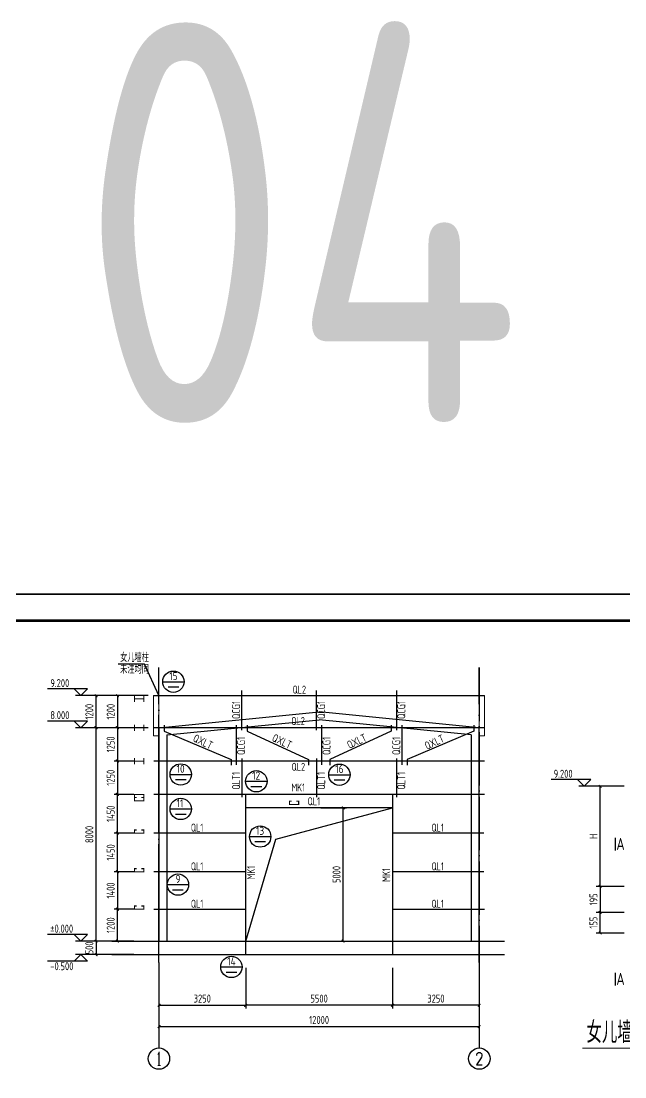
# Model space of a CAD drawing. Header units: millimetres. Extents: x 865974 to 875117, y 41124 to 44891.
# Drawn here: x 869097.7 to 869323.8, y 41536.7 to 41932.3 of the extents above; entities that cross this region are included whole.
import ezdxf
from ezdxf.enums import TextEntityAlignment as Align

# ---------------------------------------------------------------- set-up
doc = ezdxf.new("R2010")
doc.units = ezdxf.units.MM
doc.header["$LTSCALE"] = 1000
doc.header["$MEASUREMENT"] = 0
doc.linetypes.add('DOTE', pattern=[2.42, 2, -0.2, 0.02, -0.2])
for name, color, linetype in [('10', 7, 'Continuous'), ('1307', 7, 'Continuous'), ('1530', 253, 'Continuous'), ('1534', 7, 'Continuous'), ('AXIS', 3, 'Continuous'), ('AXIS_TEXT', 7, 'Continuous'), ('D2', 6, 'Continuous'), ('DIM', 7, 'Continuous'), ('DOTE', 1, 'DOTE'), ('M_Prof', 2, 'Continuous'), ('文字', 7, 'Continuous'), ('标注', 7, 'Continuous'), ('梁', 4, 'Continuous'), ('梁集中标注', 2, 'Continuous'), ('檩条', 34, 'Continuous'), ('索引符号标注', 253, 'Continuous')]:
    doc.layers.add(name, color=color, linetype=linetype)
doc.layers.add('零部件', color=3, linetype='Continuous', lineweight=5)
doc.styles.add('_TCH_AXIS', font='COMPLEX', dxfattribs={"bigfont": 'GBCBIG'})
doc.styles.add('COMPLEX', font='COMPLEX')
doc.styles.add('GBHZ', font='gbenor.shx', dxfattribs={"width": 0.9, "bigfont": 'gbcbig.shx'})
doc.dimstyles.new('Y100', dxfattribs={"dimscale": 0, "dimtxt": 3, "dimasz": 0.01, "dimexe": 1.2, "dimexo": 2, "dimgap": 1, "dimtad": 1, "dimdec": 0, "dimlfac": 100, "dimzin": 0, "dimdsep": 46, "dimtxsty": 'GBHZ', "dimblk": 'DX', "dimcen": 0.09, "dimdle": 1, "dimclrd": 7, "dimclre": 7, "dimclrt": 7, "dimadec": 0, "dimazin": 0, "dimtfac": 1, "dimtdec": 0, "dimtix": 1, "dimtmove": 2, "dimatfit": 3, "dimldrblk": 'DX', "dimfxl": 0, "dimtolj": 1, "dimtzin": 0, "dimarcsym": 0})
doc.dimstyles.new('Y20', dxfattribs={"dimscale": 0, "dimtxt": 3, "dimasz": 0.01, "dimexe": 1.5, "dimexo": 0.03, "dimgap": 1, "dimtad": 1, "dimdec": 0, "dimlfac": 20, "dimzin": 0, "dimdsep": 46, "dimtxsty": 'GBHZ', "dimblk1": 'DX', "dimblk2": 'DX', "dimsah": 1, "dimcen": 0.09, "dimdle": 1, "dimadec": 0, "dimazin": 0, "dimtfac": 1, "dimtdec": 0, "dimtix": 1, "dimtmove": 2, "dimatfit": 3, "dimldrblk": 'DX', "dimfxl": 0, "dimtolj": 1, "dimtzin": 0, "dimarcsym": 0})

# ---------------------------------------------------------------- blocks, each defined once
blk = doc.blocks.new('_AXISO')
blk.add_circle((0, 0), 0.5)
at = {"layer": 'AXIS_TEXT', "style": 'COMPLEX', "width": 1.041667}
blk.add_attdef('A', text='', height=0.56, dxfattribs=at).set_placement((-0.25, -0.28), (0.25, -0.28), align=Align.FIT)
blk = doc.blocks.new('DX')
at = {"color": 0, "linetype": 'ByBlock', "const_width": 40}
blk.add_lwpolyline([(-54, -51), (46, 49)], dxfattribs=at)
blk = doc.blocks.new('*D293')
at = {"layer": 'Defpoints', "color": 0, "transparency": 16777216}
for p in [(869149.32, 41579.56), (869269.32, 41579.56), (869269.32, 41555.56)]:
    blk.add_point(p, dxfattribs=at)
at = {"layer": '标注', "color": 7, "lineweight": -2, "transparency": 16777216}
for p, q in [((869149.32, 41577.56), (869149.32, 41554.36)), ((869269.32, 41577.56), (869269.32, 41554.36)), ((869149.33, 41555.56), (869269.31, 41555.56))]:
    blk.add_line(p, q, dxfattribs=at)
at = {"layer": '标注', "color": 7, "lineweight": -2, "transparency": 16777216, "xscale": 0.01, "yscale": 0.01, "zscale": 0.01, "rotation": 180}
blk.add_blockref('DX', (869149.32, 41555.56), dxfattribs=at)
at = {"layer": '标注', "color": 7, "lineweight": -2, "transparency": 16777216, "xscale": 0.01, "yscale": 0.01, "zscale": 0.01}
blk.add_blockref('DX', (869269.32, 41555.56), dxfattribs=at)
at = {"layer": '标注', "color": 7, "transparency": 16777216, "insert": (869209.32, 41558.06), "char_height": 3, "attachment_point": 5, "style": 'GBHZ'}
blk.add_mtext('\\A1;12000', dxfattribs=at)
blk = doc.blocks.new('*D294')
at = {"layer": 'Defpoints', "color": 0, "transparency": 16777216}
for p in [(869149.32, 41579.56), (869181.82, 41579.56), (869181.82, 41563.56)]:
    blk.add_point(p, dxfattribs=at)
at = {"layer": '标注', "color": 7, "lineweight": -2, "transparency": 16777216}
for p, q in [((869149.32, 41577.56), (869149.32, 41562.36)), ((869181.82, 41577.56), (869181.82, 41562.36)), ((869149.33, 41563.56), (869181.81, 41563.56))]:
    blk.add_line(p, q, dxfattribs=at)
at = {"layer": '标注', "color": 7, "lineweight": -2, "transparency": 16777216, "xscale": 0.01, "yscale": 0.01, "zscale": 0.01, "rotation": 180}
blk.add_blockref('DX', (869149.32, 41563.56), dxfattribs=at)
at = {"layer": '标注', "color": 7, "lineweight": -2, "transparency": 16777216, "xscale": 0.01, "yscale": 0.01, "zscale": 0.01}
blk.add_blockref('DX', (869181.82, 41563.56), dxfattribs=at)
at = {"layer": '标注', "color": 7, "transparency": 16777216, "insert": (869165.57, 41566.06), "char_height": 3, "attachment_point": 5, "style": 'GBHZ'}
blk.add_mtext('\\A1;3250', dxfattribs=at)
blk = doc.blocks.new('*D295')
at = {"layer": 'Defpoints', "color": 0, "transparency": 16777216}
for p in [(869236.82, 41579.56), (869269.32, 41579.56), (869236.82, 41563.56)]:
    blk.add_point(p, dxfattribs=at)
at = {"layer": '标注', "color": 7, "lineweight": -2, "transparency": 16777216}
for p, q in [((869236.82, 41577.56), (869236.82, 41562.36)), ((869269.32, 41577.56), (869269.32, 41562.36)), ((869269.31, 41563.56), (869236.83, 41563.56))]:
    blk.add_line(p, q, dxfattribs=at)
at = {"layer": '标注', "color": 7, "lineweight": -2, "transparency": 16777216, "xscale": 0.01, "yscale": 0.01, "zscale": 0.01, "rotation": 180}
blk.add_blockref('DX', (869236.82, 41563.56), dxfattribs=at)
at = {"layer": '标注', "color": 7, "lineweight": -2, "transparency": 16777216, "xscale": 0.01, "yscale": 0.01, "zscale": 0.01}
blk.add_blockref('DX', (869269.32, 41563.56), dxfattribs=at)
at = {"layer": '标注', "color": 7, "transparency": 16777216, "insert": (869253.07, 41566.06), "char_height": 3, "attachment_point": 5, "style": 'GBHZ'}
blk.add_mtext('\\A1;3250', dxfattribs=at)
blk = doc.blocks.new('*D344')
at = {"layer": 'Defpoints', "color": 0, "transparency": 16777216}
for p in [(869125.76, 41667.56), (869147.3, 41667.56), (869141.96, 41587.56)]:
    blk.add_point(p, dxfattribs=at)
at = {"layer": 'DIM', "color": 7, "lineweight": -2, "transparency": 16777216}
for p, q in [((869145.3, 41667.56), (869124.56, 41667.56)), ((869125.76, 41587.57), (869125.76, 41667.55)), ((869139.96, 41587.56), (869124.56, 41587.56))]:
    blk.add_line(p, q, dxfattribs=at)
at = {"layer": 'DIM', "color": 7, "lineweight": -2, "transparency": 16777216, "xscale": 0.01, "yscale": 0.01, "zscale": 0.01}
for p, rotation in [((869125.76, 41667.56), 90), ((869125.76, 41587.56), 270)]:
    blk.add_blockref('DX', p, dxfattribs=dict(at, rotation=rotation))
at = {"layer": 'DIM', "color": 7, "transparency": 16777216, "insert": (869123.26, 41627.56), "char_height": 3, "attachment_point": 5, "rotation": 90, "style": 'GBHZ'}
blk.add_mtext('\\A1;8000', dxfattribs=at)
blk = doc.blocks.new('*D345')
at = {"layer": 'Defpoints', "color": 0, "transparency": 16777216}
for p in [(869125.76, 41679.56), (869147.3, 41679.56), (869147.3, 41667.56)]:
    blk.add_point(p, dxfattribs=at)
at = {"layer": 'DIM', "color": 7, "lineweight": -2, "transparency": 16777216}
for p, q in [((869145.3, 41679.56), (869124.56, 41679.56)), ((869125.76, 41667.57), (869125.76, 41679.55)), ((869145.3, 41667.56), (869124.56, 41667.56))]:
    blk.add_line(p, q, dxfattribs=at)
at = {"layer": 'DIM', "color": 7, "lineweight": -2, "transparency": 16777216, "xscale": 0.01, "yscale": 0.01, "zscale": 0.01}
for p, rotation in [((869125.76, 41679.56), 90), ((869125.76, 41667.56), 270)]:
    blk.add_blockref('DX', p, dxfattribs=dict(at, rotation=rotation))
at = {"layer": 'DIM', "color": 7, "transparency": 16777216, "insert": (869123.26, 41673.56), "char_height": 3, "attachment_point": 5, "rotation": 90, "style": 'GBHZ'}
blk.add_mtext('\\A1;1200', dxfattribs=at)
blk = doc.blocks.new('*D346')
at = {"layer": 'Defpoints', "color": 0, "transparency": 16777216}
for p in [(869133.76, 41599.56), (869141.96, 41599.56), (869141.96, 41587.56)]:
    blk.add_point(p, dxfattribs=at)
at = {"layer": '标注', "color": 7, "lineweight": -2, "transparency": 16777216}
for p, q in [((869139.96, 41599.56), (869132.56, 41599.56)), ((869133.76, 41587.57), (869133.76, 41599.55)), ((869139.96, 41587.56), (869132.56, 41587.56))]:
    blk.add_line(p, q, dxfattribs=at)
at = {"layer": '标注', "color": 7, "lineweight": -2, "transparency": 16777216, "xscale": 0.01, "yscale": 0.01, "zscale": 0.01}
for p, rotation in [((869133.76, 41599.56), 90), ((869133.76, 41587.56), 270)]:
    blk.add_blockref('DX', p, dxfattribs=dict(at, rotation=rotation))
at = {"layer": '标注', "color": 7, "transparency": 16777216, "insert": (869131.26, 41593.56), "char_height": 3, "attachment_point": 5, "rotation": 90, "style": 'GBHZ'}
blk.add_mtext('\\A1;1200', dxfattribs=at)
blk = doc.blocks.new('*D347')
at = {"layer": 'Defpoints', "color": 0, "transparency": 16777216}
for p in [(869141.96, 41613.56), (869133.76, 41599.56), (869141.96, 41599.56)]:
    blk.add_point(p, dxfattribs=at)
at = {"layer": '标注', "color": 7, "lineweight": -2, "transparency": 16777216}
for p, q in [((869139.96, 41613.56), (869132.56, 41613.56)), ((869133.76, 41613.55), (869133.76, 41599.57)), ((869139.96, 41599.56), (869132.56, 41599.56))]:
    blk.add_line(p, q, dxfattribs=at)
at = {"layer": '标注', "color": 7, "lineweight": -2, "transparency": 16777216, "xscale": 0.01, "yscale": 0.01, "zscale": 0.01}
for p, rotation in [((869133.76, 41613.56), 90), ((869133.76, 41599.56), 270)]:
    blk.add_blockref('DX', p, dxfattribs=dict(at, rotation=rotation))
at = {"layer": '标注', "color": 7, "transparency": 16777216, "insert": (869131.26, 41606.56), "char_height": 3, "attachment_point": 5, "rotation": 90, "style": 'GBHZ'}
blk.add_mtext('\\A1;1400', dxfattribs=at)
blk = doc.blocks.new('*D348')
at = {"layer": 'Defpoints', "color": 0, "transparency": 16777216}
for p in [(869133.76, 41642.56), (869141.96, 41642.56), (869141.96, 41628.06)]:
    blk.add_point(p, dxfattribs=at)
at = {"layer": '标注', "color": 7, "lineweight": -2, "transparency": 16777216}
for p, q in [((869139.96, 41642.56), (869132.56, 41642.56)), ((869133.76, 41628.07), (869133.76, 41642.55)), ((869139.96, 41628.06), (869132.56, 41628.06))]:
    blk.add_line(p, q, dxfattribs=at)
at = {"layer": '标注', "color": 7, "lineweight": -2, "transparency": 16777216, "xscale": 0.01, "yscale": 0.01, "zscale": 0.01}
for p, rotation in [((869133.76, 41642.56), 90), ((869133.76, 41628.06), 270)]:
    blk.add_blockref('DX', p, dxfattribs=dict(at, rotation=rotation))
at = {"layer": '标注', "color": 7, "transparency": 16777216, "insert": (869131.26, 41635.31), "char_height": 3, "attachment_point": 5, "rotation": 90, "style": 'GBHZ'}
blk.add_mtext('\\A1;1450', dxfattribs=at)
blk = doc.blocks.new('*D349')
at = {"layer": 'Defpoints', "color": 0, "transparency": 16777216}
for p in [(869141.96, 41655.06), (869133.76, 41642.56), (869141.96, 41642.56)]:
    blk.add_point(p, dxfattribs=at)
at = {"layer": '标注', "color": 7, "lineweight": -2, "transparency": 16777216}
for p, q in [((869139.96, 41655.06), (869132.56, 41655.06)), ((869133.76, 41655.05), (869133.76, 41642.57)), ((869139.96, 41642.56), (869132.56, 41642.56))]:
    blk.add_line(p, q, dxfattribs=at)
at = {"layer": '标注', "color": 7, "lineweight": -2, "transparency": 16777216, "xscale": 0.01, "yscale": 0.01, "zscale": 0.01}
for p, rotation in [((869133.76, 41655.06), 90), ((869133.76, 41642.56), 270)]:
    blk.add_blockref('DX', p, dxfattribs=dict(at, rotation=rotation))
at = {"layer": '标注', "color": 7, "transparency": 16777216, "insert": (869131.26, 41648.81), "char_height": 3, "attachment_point": 5, "rotation": 90, "style": 'GBHZ'}
blk.add_mtext('\\A1;1250', dxfattribs=at)
blk = doc.blocks.new('*D350')
at = {"layer": 'Defpoints', "color": 0, "transparency": 16777216}
for p in [(869141.96, 41679.56), (869133.76, 41667.56), (869141.96, 41667.56)]:
    blk.add_point(p, dxfattribs=at)
at = {"layer": '标注', "color": 7, "lineweight": -2, "transparency": 16777216}
for p, q in [((869139.96, 41679.56), (869132.56, 41679.56)), ((869133.76, 41679.55), (869133.76, 41667.57)), ((869139.96, 41667.56), (869132.56, 41667.56))]:
    blk.add_line(p, q, dxfattribs=at)
at = {"layer": '标注', "color": 7, "lineweight": -2, "transparency": 16777216, "xscale": 0.01, "yscale": 0.01, "zscale": 0.01}
for p, rotation in [((869133.76, 41679.56), 90), ((869133.76, 41667.56), 270)]:
    blk.add_blockref('DX', p, dxfattribs=dict(at, rotation=rotation))
at = {"layer": '标注', "color": 7, "transparency": 16777216, "insert": (869131.26, 41673.56), "char_height": 3, "attachment_point": 5, "rotation": 90, "style": 'GBHZ'}
blk.add_mtext('\\A1;1200', dxfattribs=at)
blk = doc.blocks.new('*D351')
at = {"layer": 'Defpoints', "color": 0, "transparency": 16777216}
for p in [(869133.76, 41628.06), (869141.96, 41628.06), (869141.96, 41613.56)]:
    blk.add_point(p, dxfattribs=at)
at = {"layer": '标注', "color": 7, "lineweight": -2, "transparency": 16777216}
for p, q in [((869139.96, 41628.06), (869132.56, 41628.06)), ((869133.76, 41613.57), (869133.76, 41628.05)), ((869139.96, 41613.56), (869132.56, 41613.56))]:
    blk.add_line(p, q, dxfattribs=at)
at = {"layer": '标注', "color": 7, "lineweight": -2, "transparency": 16777216, "xscale": 0.01, "yscale": 0.01, "zscale": 0.01}
for p, rotation in [((869133.76, 41628.06), 90), ((869133.76, 41613.56), 270)]:
    blk.add_blockref('DX', p, dxfattribs=dict(at, rotation=rotation))
at = {"layer": '标注', "color": 7, "transparency": 16777216, "insert": (869131.26, 41620.81), "char_height": 3, "attachment_point": 5, "rotation": 90, "style": 'GBHZ'}
blk.add_mtext('\\A1;1450', dxfattribs=at)
blk = doc.blocks.new('*D352')
at = {"layer": 'Defpoints', "color": 0, "transparency": 16777216}
for p in [(869207.93, 41637.56), (869218.34, 41637.56), (869207.93, 41587.56)]:
    blk.add_point(p, dxfattribs=at)
at = {"layer": '标注', "color": 7, "lineweight": -2, "transparency": 16777216}
for p, q in [((869209.93, 41637.56), (869219.54, 41637.56)), ((869218.34, 41587.57), (869218.34, 41637.55)), ((869209.93, 41587.56), (869219.54, 41587.56))]:
    blk.add_line(p, q, dxfattribs=at)
at = {"layer": '标注', "color": 7, "lineweight": -2, "transparency": 16777216, "xscale": 0.01, "yscale": 0.01, "zscale": 0.01}
for p, rotation in [((869218.34, 41637.56), 90), ((869218.34, 41587.56), 270)]:
    blk.add_blockref('DX', p, dxfattribs=dict(at, rotation=rotation))
at = {"layer": '标注', "color": 7, "transparency": 16777216, "insert": (869215.84, 41612.56), "char_height": 3, "attachment_point": 5, "rotation": 90, "style": 'GBHZ'}
blk.add_mtext('\\A1;5000', dxfattribs=at)
blk = doc.blocks.new('*D353')
at = {"layer": 'Defpoints', "color": 0, "transparency": 16777216}
for p in [(869181.82, 41579.56), (869236.82, 41579.56), (869181.82, 41563.56)]:
    blk.add_point(p, dxfattribs=at)
at = {"layer": '标注', "color": 7, "lineweight": -2, "transparency": 16777216}
for p, q in [((869181.82, 41577.56), (869181.82, 41562.36)), ((869236.82, 41577.56), (869236.82, 41562.36)), ((869236.81, 41563.56), (869181.83, 41563.56))]:
    blk.add_line(p, q, dxfattribs=at)
at = {"layer": '标注', "color": 7, "lineweight": -2, "transparency": 16777216, "xscale": 0.01, "yscale": 0.01, "zscale": 0.01, "rotation": 180}
blk.add_blockref('DX', (869181.82, 41563.56), dxfattribs=at)
at = {"layer": '标注', "color": 7, "lineweight": -2, "transparency": 16777216, "xscale": 0.01, "yscale": 0.01, "zscale": 0.01}
blk.add_blockref('DX', (869236.82, 41563.56), dxfattribs=at)
at = {"layer": '标注', "color": 7, "transparency": 16777216, "insert": (869209.32, 41566.06), "char_height": 3, "attachment_point": 5, "style": 'GBHZ'}
blk.add_mtext('\\A1;5500', dxfattribs=at)
blk = doc.blocks.new('*D354')
at = {"layer": 'Defpoints', "color": 0, "transparency": 16777216}
for p in [(869141.89, 41667.56), (869133.76, 41655.06), (869141.96, 41655.06)]:
    blk.add_point(p, dxfattribs=at)
at = {"layer": '标注', "color": 7, "lineweight": -2, "transparency": 16777216}
for p, q in [((869139.89, 41667.56), (869132.56, 41667.56)), ((869133.76, 41667.55), (869133.76, 41655.07)), ((869139.96, 41655.06), (869132.56, 41655.06))]:
    blk.add_line(p, q, dxfattribs=at)
at = {"layer": '标注', "color": 7, "lineweight": -2, "transparency": 16777216, "xscale": 0.01, "yscale": 0.01, "zscale": 0.01}
for p, rotation in [((869133.76, 41667.56), 90), ((869133.76, 41655.06), 270)]:
    blk.add_blockref('DX', p, dxfattribs=dict(at, rotation=rotation))
at = {"layer": '标注', "color": 7, "transparency": 16777216, "insert": (869131.26, 41661.31), "char_height": 3, "attachment_point": 5, "rotation": 90, "style": 'GBHZ'}
blk.add_mtext('\\A1;1250', dxfattribs=at)
blk = doc.blocks.new('*D388')
at = {"layer": 'Defpoints', "color": 0, "transparency": 16777216}
for p in [(869314.57, 41598.36), (869323.63, 41598.36), (869323.63, 41590.61)]:
    blk.add_point(p, dxfattribs=at)
at = {"layer": 'DIM', "color": 0, "lineweight": -2, "transparency": 16777216}
for p, q in [((869323.6, 41598.36), (869313.07, 41598.36)), ((869314.57, 41590.62), (869314.57, 41598.35)), ((869323.6, 41590.61), (869313.07, 41590.61))]:
    blk.add_line(p, q, dxfattribs=at)
at = {"layer": 'DIM', "color": 0, "lineweight": -2, "transparency": 16777216, "xscale": 0.01, "yscale": 0.01, "zscale": 0.01}
for p, rotation in [((869314.57, 41598.36), 90), ((869314.57, 41590.61), 270)]:
    blk.add_blockref('DX', p, dxfattribs=dict(at, rotation=rotation))
at = {"layer": 'DIM', "color": 0, "transparency": 16777216, "insert": (869312.07, 41594.49), "char_height": 3, "attachment_point": 5, "rotation": 90, "style": 'GBHZ'}
blk.add_mtext('\\A1;155', dxfattribs=at)
blk = doc.blocks.new('*D389')
at = {"layer": 'Defpoints', "color": 0, "transparency": 16777216}
for p in [(869314.57, 41645.6), (869323.63, 41645.6), (869323.63, 41608.11)]:
    blk.add_point(p, dxfattribs=at)
at = {"layer": 'DIM', "color": 0, "lineweight": -2, "transparency": 16777216}
for p, q in [((869323.6, 41645.6), (869313.07, 41645.6)), ((869314.57, 41608.12), (869314.57, 41645.59)), ((869323.6, 41608.11), (869313.07, 41608.11))]:
    blk.add_line(p, q, dxfattribs=at)
at = {"layer": 'DIM', "color": 0, "lineweight": -2, "transparency": 16777216, "xscale": 0.01, "yscale": 0.01, "zscale": 0.01}
for p, rotation in [((869314.57, 41645.6), 90), ((869314.57, 41608.11), 270)]:
    blk.add_blockref('DX', p, dxfattribs=dict(at, rotation=rotation))
at = {"layer": 'DIM', "color": 0, "transparency": 16777216, "insert": (869312.07, 41626.86), "char_height": 3, "attachment_point": 5, "rotation": 90, "style": 'GBHZ'}
blk.add_mtext('\\A1;H', dxfattribs=at)
blk = doc.blocks.new('*D394')
at = {"layer": 'Defpoints', "color": 0, "transparency": 16777216}
for p in [(869323.63, 41608.11), (869314.57, 41598.36), (869323.63, 41598.36)]:
    blk.add_point(p, dxfattribs=at)
at = {"layer": 'DIM', "color": 0, "lineweight": -2, "transparency": 16777216}
for p, q in [((869323.6, 41608.11), (869313.07, 41608.11)), ((869314.57, 41608.1), (869314.57, 41598.37)), ((869323.6, 41598.36), (869313.07, 41598.36))]:
    blk.add_line(p, q, dxfattribs=at)
at = {"layer": 'DIM', "color": 0, "lineweight": -2, "transparency": 16777216, "xscale": 0.01, "yscale": 0.01, "zscale": 0.01}
for p, rotation in [((869314.57, 41608.11), 90), ((869314.57, 41598.36), 270)]:
    blk.add_blockref('DX', p, dxfattribs=dict(at, rotation=rotation))
at = {"layer": 'DIM', "color": 0, "transparency": 16777216, "insert": (869312.07, 41603.24), "char_height": 3, "attachment_point": 5, "rotation": 90, "style": 'GBHZ'}
blk.add_mtext('\\A1;195', dxfattribs=at)
blk = doc.blocks.new('*D539')
at = {"layer": 'Defpoints', "color": 0, "transparency": 16777216}
for p in [(869141.96, 41587.56), (869125.76, 41582.56), (869141.96, 41582.56)]:
    blk.add_point(p, dxfattribs=at)
at = {"layer": '标注', "color": 7, "lineweight": -2, "transparency": 16777216}
for p, q in [((869139.96, 41587.56), (869124.56, 41587.56)), ((869125.76, 41587.57), (869125.76, 41587.58)), ((869125.76, 41587.56), (869125.76, 41582.56)), ((869139.96, 41582.56), (869124.56, 41582.56)), ((869125.76, 41582.55), (869125.76, 41582.54))]:
    blk.add_line(p, q, dxfattribs=at)
at = {"layer": '标注', "color": 7, "lineweight": -2, "transparency": 16777216, "xscale": 0.01, "yscale": 0.01, "zscale": 0.01}
for p, rotation in [((869125.76, 41587.56), 270), ((869125.76, 41582.56), 90)]:
    blk.add_blockref('DX', p, dxfattribs=dict(at, rotation=rotation))
at = {"layer": '标注', "color": 7, "transparency": 16777216, "insert": (869123.26, 41585.06), "char_height": 3, "attachment_point": 5, "rotation": 90, "style": 'GBHZ'}
blk.add_mtext('\\A1;500', dxfattribs=at)

msp = doc.modelspace()

# ---------------------------------------------------------------- linework, layer by layer
at = {"color": 0}
for p, q in [((869655.031, 41717.604), (868814.031, 41717.604)), ((868814.031, 41717.604), (869655.031, 41717.604))]:
    msp.add_line(p, q, dxfattribs=at)
at = {"color": 0, "const_width": 1}
msp.add_lwpolyline([(869645.031, 41133.604), (868839.031, 41133.604), (868839.031, 41707.604), (869645.031, 41707.604)], close=True, dxfattribs=at)
at = {"layer": '1530'}
for p, q in [((869124.556, 41679.56), (869118.084, 41679.56)), ((869124.556, 41667.56), (869118.084, 41667.56)), ((869313.07, 41645.597), (869306.598, 41645.597)), ((869124.556, 41587.56), (869118.084, 41587.56)), ((869124.556, 41582.56), (869118.084, 41582.56))]:
    msp.add_line(p, q, dxfattribs=at)
at = {"layer": '1534'}
for points in [[(869117.584, 41682.06), (869120.084, 41679.56), (869122.584, 41682.06), (869107.65, 41682.06)], [(869117.584, 41670.06), (869120.084, 41667.56), (869122.584, 41670.06), (869107.65, 41670.06)], [(869306.098, 41648.097), (869308.598, 41645.597), (869311.098, 41648.097), (869296.165, 41648.097)], [(869117.584, 41590.06), (869120.084, 41587.56), (869122.584, 41590.06), (869107.65, 41590.06)], [(869117.584, 41580.06), (869120.084, 41582.56), (869122.584, 41580.06), (869107.65, 41580.06)]]:
    msp.add_lwpolyline(points, dxfattribs=at)
at = {"layer": 'AXIS', "color": 0}
for p, q in [((869149.319, 41579.56), (869149.319, 41547.56)), ((869269.319, 41579.56), (869269.319, 41547.56))]:
    msp.add_line(p, q, dxfattribs=at)
at = {"layer": 'D2', "const_width": 0.489}
for points in [[(869320.246, 41621.441), (869320.246, 41626.334)], [(869320.246, 41570.872), (869320.246, 41575.764)]]:
    msp.add_lwpolyline(points, dxfattribs=at)
at = {"layer": 'DOTE', "linetype": 'DOTE', "ltscale": 0.01}
for p, q in [((869149.319, 41579.56), (869149.319, 41690.063)), ((869269.319, 41690.063), (869269.319, 41579.56))]:
    msp.add_line(p, q, dxfattribs=at)
at = {"layer": 'DOTE', "linetype": 'DOTE', "ltscale": 0.02}
for p, q in [((869149.319, 41579.56), (869149.319, 41690.063)), ((869269.319, 41579.56), (869269.319, 41690.063))]:
    msp.add_line(p, q, dxfattribs=at)
at = {"layer": 'M_Prof'}
for p, q in [((869149.319, 41667.56), (869209.319, 41673.56)), ((869152.319, 41664.845), (869209.319, 41670.545)), ((869269.319, 41667.56), (869209.319, 41673.56)), ((869266.319, 41664.845), (869209.319, 41670.545)), ((869149.319, 41667.56), (869149.319, 41587.56)), ((869269.319, 41587.56), (869269.319, 41667.56)), ((869152.319, 41664.845), (869152.319, 41587.56)), ((869266.319, 41664.845), (869266.319, 41587.56)), ((869149.319, 41587.56), (869152.319, 41587.56)), ((869266.319, 41587.56), (869269.319, 41587.56))]:
    msp.add_line(p, q, dxfattribs=at)
at = {"layer": '文字', "color": 6, "const_width": 0.32}
msp.add_lwpolyline([(869307.869, 41547.451), (869363.022, 41547.451)], dxfattribs=at)
at = {"layer": '梁'}
for p, q in [((869143.907, 41691.344), (869134.027, 41691.344)), ((869149.319, 41679.56), (869143.907, 41691.344))]:
    msp.add_line(p, q, dxfattribs=at)
at = {"layer": '梁', "color": 61, "linetype": 'ByBlock', "ltscale": 0.8, "const_width": 0.4}
for points in [[(869140.158, 41679.56), (869140.158, 41678.381), (869143.627, 41678.381), (869143.627, 41679.56)], [(869140.158, 41677.201), (869140.158, 41678.381), (869143.627, 41678.381), (869143.627, 41677.201)], [(869140.158, 41668.739), (869140.158, 41667.56), (869143.627, 41667.56), (869143.627, 41668.739)], [(869140.158, 41666.381), (869140.158, 41667.56), (869143.627, 41667.56), (869143.627, 41666.381)], [(869140.158, 41656.239), (869140.158, 41655.06), (869143.627, 41655.06), (869143.627, 41656.239)], [(869140.158, 41653.881), (869140.158, 41655.06), (869143.627, 41655.06), (869143.627, 41653.881)], [(869141.01, 41641.381), (869140.158, 41641.381), (869140.158, 41642.56), (869143.627, 41642.56), (869143.627, 41641.381), (869142.775, 41641.381)], [(869141.01, 41641.381), (869140.158, 41641.381), (869140.158, 41640.201), (869143.627, 41640.201), (869143.627, 41641.381), (869142.775, 41641.381)], [(869199.047, 41639.999), (869198.195, 41639.999), (869198.195, 41638.82), (869201.664, 41638.82), (869201.664, 41639.999), (869200.812, 41639.999)], [(869141.01, 41629.239), (869140.158, 41629.239), (869140.158, 41628.06), (869143.627, 41628.06), (869143.627, 41629.239), (869142.775, 41629.239)], [(869141.01, 41614.739), (869140.158, 41614.739), (869140.158, 41613.56), (869143.627, 41613.56), (869143.627, 41614.739), (869142.775, 41614.739)], [(869141.01, 41600.739), (869140.158, 41600.739), (869140.158, 41599.56), (869143.627, 41599.56), (869143.627, 41600.739), (869142.775, 41600.739)]]:
    msp.add_lwpolyline(points, dxfattribs=at)
at = {"layer": '檩条', "color": 4, "linetype": 'ByBlock'}
for p, q in [((869151.319, 41668.561), (869151.319, 41666.211)), ((869182.319, 41668.561), (869182.319, 41666.211)), ((869236.319, 41668.561), (869236.319, 41666.211)), ((869267.319, 41668.561), (869267.319, 41666.211)), ((869151.319, 41666.211), (869176.319, 41655.63)), ((869182.319, 41666.211), (869205.319, 41655.63)), ((869236.319, 41666.211), (869213.319, 41655.63)), ((869267.319, 41666.211), (869242.319, 41655.63)), ((869176.319, 41655.63), (869176.319, 41653.49)), ((869205.319, 41655.63), (869205.319, 41653.49)), ((869213.319, 41655.63), (869213.319, 41653.49)), ((869242.319, 41655.63), (869242.319, 41653.49)), ((869131.664, 41587.56), (869278.711, 41587.56)), ((869131.664, 41582.56), (869278.711, 41582.56))]:
    msp.add_line(p, q, dxfattribs=at)
at = {"layer": '檩条', "color": 4}
for p, q in [((869180.319, 41656.06), (869180.319, 41641.56)), ((869208.319, 41656.06), (869208.319, 41641.56)), ((869238.319, 41656.06), (869238.319, 41641.56)), ((869193.156, 41625.794), (869236.819, 41637.56)), ((869181.819, 41587.56), (869193.156, 41625.794))]:
    msp.add_line(p, q, dxfattribs=at)
at = {"layer": '檩条', "color": 4, "const_width": 0.5}
for points in [[(869147.319, 41679.56), (869271.319, 41679.56)], [(869180.319, 41666.56), (869180.319, 41681.56)], [(869208.319, 41666.56), (869208.319, 41681.56)], [(869238.319, 41666.56), (869238.319, 41681.56)], [(869147.319, 41667.56), (869271.319, 41667.56)], [(869178.319, 41668.56), (869178.319, 41653.56)], [(869210.319, 41668.56), (869210.319, 41653.56)], [(869240.319, 41668.56), (869240.319, 41653.56)], [(869147.319, 41655.06), (869271.319, 41655.06)], [(869147.319, 41642.56), (869271.319, 41642.56)], [(869181.819, 41582.56), (869181.819, 41642.56)], [(869236.819, 41582.56), (869236.819, 41642.56)], [(869181.819, 41637.56), (869236.819, 41637.56)], [(869147.319, 41628.06), (869181.819, 41628.06)], [(869271.095, 41628.06), (869236.819, 41628.06)], [(869147.319, 41613.56), (869181.819, 41613.56)], [(869271.095, 41613.56), (869236.819, 41613.56)]]:
    msp.add_lwpolyline(points, dxfattribs=at)
at = {"layer": '檩条', "color": 4, "linetype": 'ByBlock', "const_width": 0.5}
for points in [[(869147.319, 41599.56), (869181.819, 41599.56)], [(869271.319, 41599.56), (869236.819, 41599.56)]]:
    msp.add_lwpolyline(points, dxfattribs=at)
at = {"layer": '索引符号标注'}
for p, q in [((869150.76, 41684.766), (869158.76, 41684.766)), ((869152.76, 41682.851), (869156.76, 41682.851)), ((869153.506, 41650.029), (869161.506, 41650.029)), ((869155.506, 41648.114), (869159.506, 41648.114)), ((869181.806, 41647.484), (869189.806, 41647.484)), ((869212.916, 41649.954), (869220.916, 41649.954)), ((869214.916, 41648.038), (869218.916, 41648.038)), ((869183.806, 41645.569), (869187.806, 41645.569)), ((869153.506, 41637.126), (869161.506, 41637.126)), ((869155.506, 41635.211), (869159.506, 41635.211)), ((869183.245, 41626.78), (869191.245, 41626.78)), ((869185.245, 41624.865), (869189.245, 41624.865)), ((869152.461, 41608.774), (869160.461, 41608.774)), ((869154.461, 41606.859), (869158.461, 41606.859)), ((869172.463, 41577.908), (869180.463, 41577.908)), ((869174.463, 41575.993), (869178.463, 41575.993))]:
    msp.add_line(p, q, dxfattribs=at)
for centre in [(869154.76, 41684.766), (869157.506, 41650.029), (869185.806, 41647.484), (869216.916, 41649.954), (869157.506, 41637.126), (869187.245, 41626.78), (869156.461, 41608.774), (869176.463, 41577.908)]:
    msp.add_circle(centre, 4, dxfattribs=at)
at = {"layer": '零部件'}
for points in [[(869147.319, 41664.56), (869149.319, 41664.56), (869149.319, 41679.56), (869147.319, 41679.56)], [(869271.319, 41664.56), (869269.319, 41664.56), (869269.319, 41679.56), (869271.319, 41679.56)]]:
    msp.add_lwpolyline(points, close=True, dxfattribs=at)

# ---------------------------------------------------------------- block references
at = {"layer": 'AXIS', "color": 0}
ref = msp.add_blockref('_AXISO', (869149.319, 41543.56), dxfattribs=dict(at, xscale=8, yscale=8, zscale=8))
ref.add_attrib('A', '1', dxfattribs={"layer": 'AXIS_TEXT', "color": 0, "height": 5.147, "style": '_TCH_AXIS'}).set_placement((869148.216, 41540.986), (869150.422, 41540.986), align=Align.FIT)
ref = msp.add_blockref('_AXISO', (869269.319, 41543.56), dxfattribs=dict(at, xscale=8, yscale=8, zscale=8))
ref.add_attrib('A', '2', dxfattribs={"layer": 'AXIS_TEXT', "color": 0, "height": 4.659, "style": '_TCH_AXIS'}).set_placement((869267.766, 41541.23), (869270.872, 41541.23), align=Align.FIT)

# ---------------------------------------------------------------- texts
at = {"layer": '10', "style": 'GBHZ', "width": 0.9}
for p in [(869320.649, 41621.765), (869320.649, 41571.196)]:
    msp.add_text('A', height=4.5, dxfattribs=at).set_placement(p)
at = {"layer": '1307', "style": 'GBHZ', "width": 0.8}
for s, p in [('QL2', (869199.353, 41680.322)), ('QL2', (869198.919, 41668.565)), ('QL2', (869199.002, 41651.399)), ('MK1', (869198.919, 41643.649)), ('QL1', (869205.022, 41638.482)), ('QL1', (869161.293, 41628.605)), ('QL1', (869251.404, 41628.605)), ('QL1', (869161.293, 41614.105)), ('QL1', (869251.404, 41614.105)), ('QL1', (869161.293, 41600.105)), ('QL1', (869251.404, 41600.105))]:
    msp.add_text(s, height=3, dxfattribs=at).set_placement(p)
at = {"layer": '1307', "style": 'GBHZ'}
for s, rotation, width, p in [('QCG1', 90, 0.9, (869179.716, 41670.808)), ('QCG1', 90, 0.9, (869211.589, 41670.808)), ('QCG1', 90, 0.9, (869241.589, 41670.808)), ('QXLT', 334.68303, 0.9, (869161.755, 41662.584)), ('QCG1', 90, 0.9, (869181.589, 41657.352)), ('QXLT', 334.68303, 0.9, (869191.363, 41662.712)), ('QCG1', 90, 0.9, (869213.589, 41657.352)), ('QXLT', 25.31697, 0.9, (869220.643, 41659.524)), ('QCG1', 90, 0.9, (869239.716, 41657.352)), ('QXLT', 25.31697, 0.9, (869249.724, 41659.197)), ('QLT1', 90, 0.9, (869179.716, 41644.352)), ('QLT1', 90, 0.9, (869211.589, 41644.352)), ('QLT1', 90, 0.9, (869241.589, 41644.352)), ('MK1', 90, 0.8, (869185.338, 41610.704)), ('MK1', 90, 0.8, (869235.954, 41609.802))]:
    msp.add_text(s, height=3, rotation=rotation, dxfattribs=dict(at, width=width)).set_placement(p)
at = {"layer": '1534', "style": 'GBHZ', "width": 0.9}
for s, p in [('女儿墙柱', (869134.8, 41692.199)), ('未注均同', (869134.8, 41687.851)), ('9.200', (869108.649, 41682.76)), ('8.000', (869108.649, 41670.76)), ('9.200', (869297.163, 41648.797)), ('%%P0.000', (869108.649, 41590.76)), ('-0.500', (869108.649, 41576.693))]:
    msp.add_text(s, height=3, dxfattribs=at).set_placement(p)
at = {"layer": '文字', "color": 6, "style": 'GBHZ'}
msp.add_text('女儿墙柱节点详图一', height=8, dxfattribs=at).set_placement((869309.477, 41549.402))
at = {"layer": '梁集中标注', "style": 'GBHZ', "width": 0.9}
msp.add_text('04', height=150, dxfattribs=at).set_placement((869119.64, 41781.806))
at = {"layer": '索引符号标注', "style": 'GBHZ'}
for s, p in [('15', (869153.184, 41685.393)), ('10', (869155.931, 41650.656)), ('12', (869184.23, 41648.111)), ('16', (869215.34, 41650.58)), ('11', (869155.931, 41637.752)), ('13', (869185.67, 41627.406)), ('9', (869155.523, 41609.401)), ('14', (869174.887, 41578.534))]:
    msp.add_text(s, height=3, dxfattribs=at).set_placement(p)

# ---------------------------------------------------------------- dimensions: what is measured, and where the dimension line sits
at = {"layer": 'DIM'}
for base, p1, p2, angle, dimstyle, picture, middle in [((869125.756, 41679.56), (869147.295, 41667.56), (869147.295, 41679.56), 90, 'Y100', '*D345', (869123.256, 41673.56)), ((869125.756, 41667.56), (869141.962, 41587.56), (869147.295, 41667.56), 270, 'Y100', '*D344', (869123.256, 41627.56)), ((869314.57, 41598.365), (869323.627, 41608.115), (869323.627, 41598.365), 270, 'Y20', '*D394', (869312.07, 41603.24)), ((869314.57, 41598.365), (869323.627, 41590.615), (869323.627, 41598.365), 90, 'Y20', '*D388', (869312.07, 41594.49))]:
    dim = msp.add_linear_dim(base=base, p1=p1, p2=p2, angle=angle, dimstyle=dimstyle, override={"dimscale": 1}, dxfattribs=at)
    dim.commit()
    dim.dimension.update_dxf_attribs({"geometry": picture, "text_midpoint": middle})
dim = msp.add_linear_dim(base=(869314.57, 41645.597), p1=(869323.627, 41608.115), p2=(869323.627, 41645.597), angle=90, text='H', dimstyle='Y20', override={"dimscale": 1}, dxfattribs=at)
dim.commit()
dim.dimension.update_dxf_attribs({"geometry": '*D389', "text_midpoint": (869312.07, 41626.856)})
at = {"layer": '标注'}
for base, p1, p2, angle, override, picture, middle in [((869133.756, 41667.56), (869141.962, 41679.56), (869141.962, 41667.56), 90, {"dimscale": 1}, '*D350', (869131.256, 41673.56)), ((869133.756, 41655.06), (869141.893, 41667.56), (869141.962, 41655.06), 90, {"dimscale": 1}, '*D354', (869131.256, 41661.31)), ((869133.756, 41642.56), (869141.962, 41655.06), (869141.962, 41642.56), 270, {"dimscale": 1}, '*D349', (869131.256, 41648.81)), ((869133.756, 41642.56), (869141.962, 41628.06), (869141.962, 41642.56), 90, {"dimscale": 1}, '*D348', (869131.256, 41635.31)), ((869218.34, 41637.56), (869207.935, 41587.56), (869207.935, 41637.56), 90, {"dimscale": 1}, '*D352', (869215.84, 41612.56)), ((869133.756, 41628.06), (869141.962, 41613.56), (869141.962, 41628.06), 90, {"dimscale": 1}, '*D351', (869131.256, 41620.81)), ((869133.756, 41599.56), (869141.962, 41613.56), (869141.962, 41599.56), 270, {"dimscale": 1}, '*D347', (869131.256, 41606.56)), ((869133.756, 41599.56), (869141.962, 41587.56), (869141.962, 41599.56), 90, {"dimscale": 1}, '*D346', (869131.256, 41593.56)), ((869125.756, 41582.56), (869141.962, 41587.56), (869141.962, 41582.56), 270, {"dimscale": 1}, '*D539', (869123.256, 41585.06)), ((869181.819, 41563.56), (869236.819, 41579.56), (869181.819, 41579.56), 180, {"dimscale": 1, "dimfxl": 150}, '*D353', (869209.319, 41566.06)), ((869236.819, 41563.56), (869269.319, 41579.56), (869236.819, 41579.56), 180, {"dimscale": 1, "dimfxl": 150}, '*D295', (869253.069, 41566.06))]:
    dim = msp.add_linear_dim(base=base, p1=p1, p2=p2, angle=angle, dimstyle='Y100', override=override, dxfattribs=at)
    dim.commit()
    dim.dimension.update_dxf_attribs({"geometry": picture, "text_midpoint": middle})
for base, p2, picture, middle in [((869269.319, 41555.56), (869269.319, 41579.56), '*D293', (869209.319, 41558.06)), ((869181.819, 41563.56), (869181.819, 41579.56), '*D294', (869165.569, 41566.06))]:
    dim = msp.add_linear_dim(base=base, p1=(869149.319, 41579.56), p2=p2, dimstyle='Y100', override={"dimscale": 1, "dimfxl": 150}, dxfattribs=at)
    dim.commit()
    dim.dimension.update_dxf_attribs({"geometry": picture, "text_midpoint": middle})

doc.saveas('drawing.dxf')
